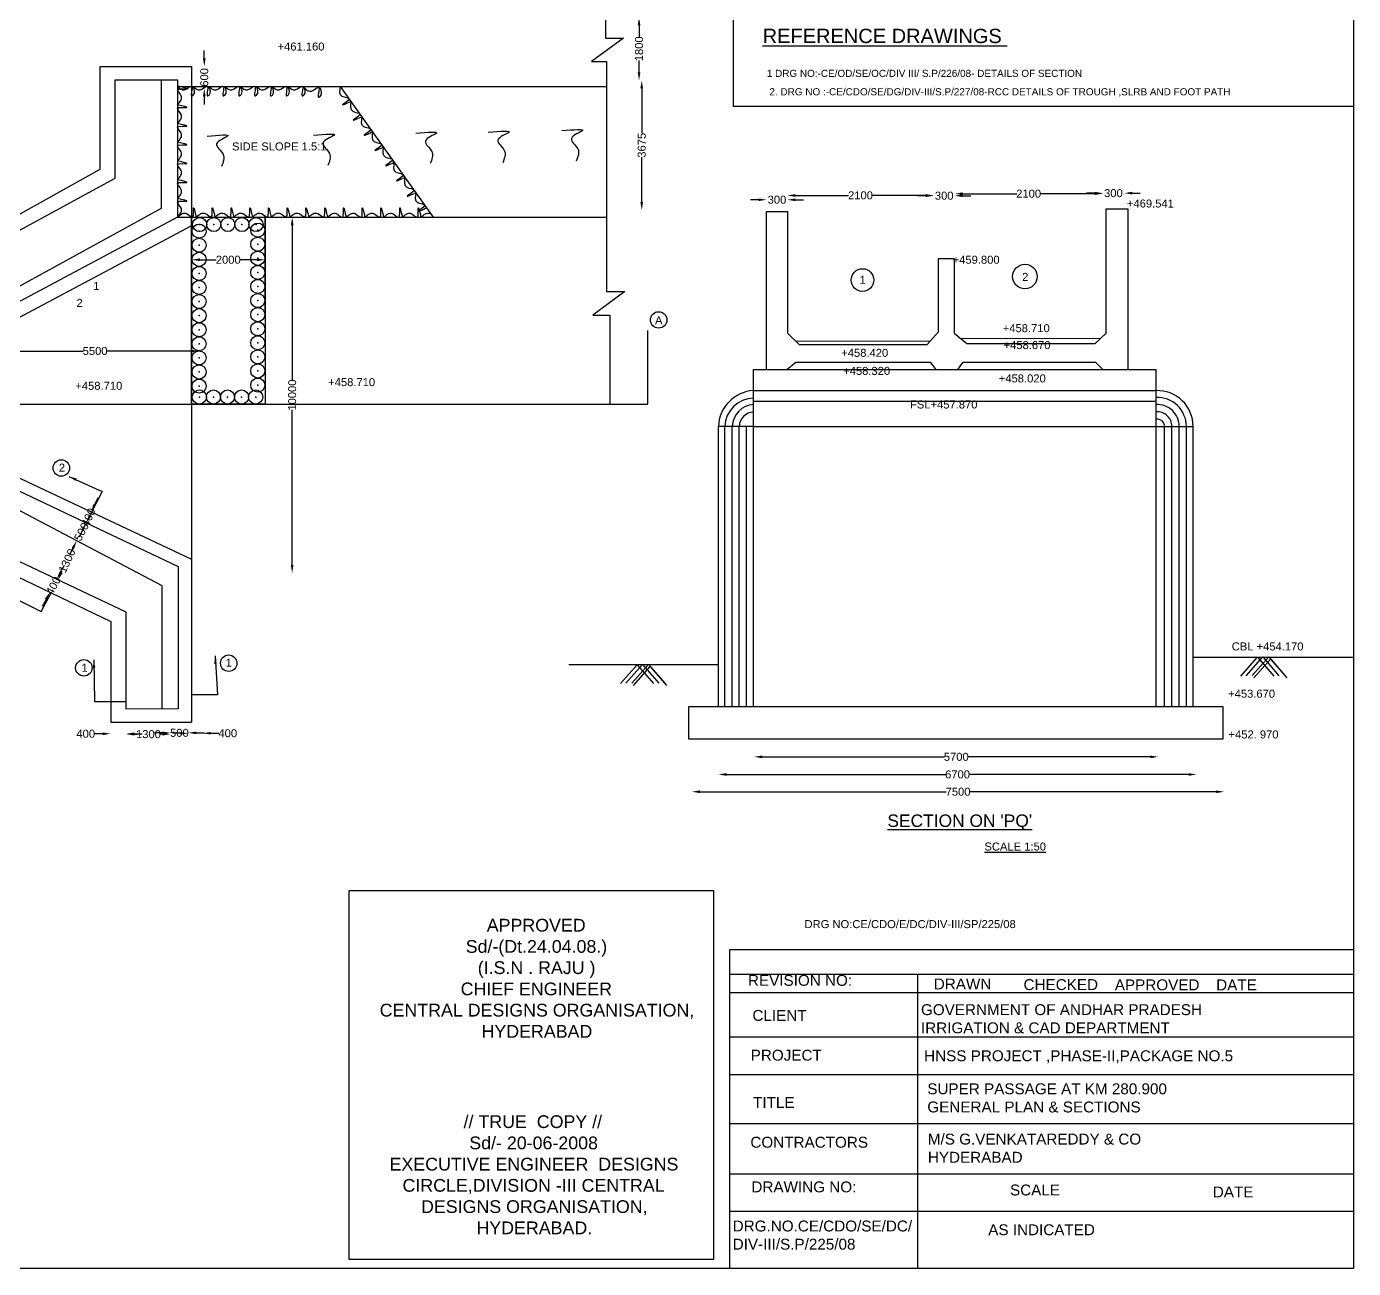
# Model space of a CAD drawing. Header units: millimetres. Extents: x 5124 to 2411930, y 2311 to 44355440.
# Drawn here: x 2374627 to 2411930, y 44284658 to 44319582 of the extents above; entities that cross this region are included whole.
import ezdxf

# ---------------------------------------------------------------- set-up
doc = ezdxf.new("R2010")
doc.units = ezdxf.units.MM
doc.header["$MEASUREMENT"] = 0
doc.header["$PDMODE"] = 32
doc.header["$PDSIZE"] = 396
for name, color, linetype in [('DIMENSION', 7, 'Continuous'), ('DRAWING', 2, 'Continuous'), ('TEXT', 7, 'Continuous')]:
    doc.layers.add(name, color=color, linetype=linetype)
doc.styles.get("Standard").update_dxf_attribs({"font": 'arial.ttf', "height": 225})
doc.dimstyles.get("Standard").update_dxf_attribs({"dimtxt": 225, "dimasz": 225, "dimexe": 0.18, "dimexo": 0.0625, "dimgap": 0.09, "dimtad": 0, "dimdec": 0, "dimzin": 0, "dimdsep": 46, "dimtxsty": 'Standard', "dimcen": 0.09, "dimse1": 1, "dimse2": 1, "dimadec": 0, "dimazin": 0, "dimtfac": 1, "dimtdec": 0, "dimtofl": 0, "dimtmove": 0, "dimatfit": 3, "dimfxl": 1, "dimtolj": 1, "dimtzin": 0, "dimarcsym": 0})

# ---------------------------------------------------------------- blocks, each defined once
blk = doc.blocks.new('*D154')
at = {"layer": 'Defpoints', "color": 0}
for p in [(2373633, 44310324), (2379478, 44310457), (2379478, 44310264)]:
    blk.add_point(p, dxfattribs=at)
at = {"layer": 'DIMENSION', "color": 0, "lineweight": -2}
for p, q in [((2373858, 44310457), (2376220, 44310457)), ((2379253, 44310457), (2376891, 44310457))]:
    blk.add_line(p, q, dxfattribs=at)
at = {"layer": 'DIMENSION', "color": 0}
for points in [[(2373858, 44310495), (2373858, 44310420), (2373633, 44310457)], [(2379253, 44310495), (2379253, 44310420), (2379478, 44310457)]]:
    blk.add_solid(points, dxfattribs=at)
at = {"layer": 'DIMENSION', "color": 0, "insert": (2376555, 44310457), "char_height": 225, "attachment_point": 5}
blk.add_mtext('\\A1;5500', dxfattribs=at)
blk = doc.blocks.new('*D155')
at = {"layer": 'Defpoints', "color": 0}
for p in [(2381910, 44314221), (2382095, 44304215), (2382192, 44304215)]:
    blk.add_point(p, dxfattribs=at)
at = {"layer": 'DIMENSION', "color": 0, "lineweight": -2}
for p, q in [((2382095, 44313996), (2382095, 44309630)), ((2382095, 44304440), (2382095, 44308805))]:
    blk.add_line(p, q, dxfattribs=at)
at = {"layer": 'DIMENSION', "color": 0}
for points in [[(2382058, 44313996), (2382133, 44313996), (2382095, 44314221)], [(2382058, 44304440), (2382133, 44304440), (2382095, 44304215)]]:
    blk.add_solid(points, dxfattribs=at)
at = {"layer": 'DIMENSION', "color": 0, "insert": (2382095, 44309218), "char_height": 225, "attachment_point": 5, "rotation": 90}
blk.add_mtext('\\A1;10000', dxfattribs=at)
blk = doc.blocks.new('*D156')
at = {"layer": 'Defpoints', "color": 0}
for p in [(2379267, 44313021), (2381329, 44313023), (2381329, 44313023)]:
    blk.add_point(p, dxfattribs=at)
at = {"layer": 'DIMENSION', "color": 0, "lineweight": -2}
for p, q in [((2379492, 44313023), (2379960, 44313023)), ((2381104, 44313023), (2380636, 44313023))]:
    blk.add_line(p, q, dxfattribs=at)
at = {"layer": 'DIMENSION', "color": 0}
for points in [[(2379492, 44313060), (2379492, 44312985), (2379267, 44313023)], [(2381104, 44313060), (2381104, 44312985), (2381329, 44313023)]]:
    blk.add_solid(points, dxfattribs=at)
at = {"layer": 'DIMENSION', "color": 0, "insert": (2380298, 44313023), "char_height": 225, "attachment_point": 5}
blk.add_mtext('\\A1;2000', dxfattribs=at)
blk = doc.blocks.new('*D157')
at = {"layer": 'Defpoints', "color": 0}
for p in [(2379267, 44318461), (2379625, 44318461), (2379281, 44317840)]:
    blk.add_point(p, dxfattribs=at)
at = {"layer": 'DIMENSION', "color": 0, "lineweight": -2}
for p, q in [((2379625, 44318686), (2379625, 44318911)), ((2379625, 44317615), (2379625, 44317390))]:
    blk.add_line(p, q, dxfattribs=at)
at = {"layer": 'DIMENSION', "color": 0}
for points in [[(2379587, 44318686), (2379662, 44318686), (2379625, 44318461)], [(2379587, 44317615), (2379662, 44317615), (2379625, 44317840)]]:
    blk.add_solid(points, dxfattribs=at)
at = {"layer": 'DIMENSION', "color": 0, "insert": (2379625, 44318151), "char_height": 225, "attachment_point": 5, "rotation": 90}
blk.add_mtext('\\A1;600', dxfattribs=at)
blk = doc.blocks.new('*D160')
at = {"layer": 'Defpoints', "color": 0}
for p in [(2391818, 44319844), (2391818, 44318066), (2391846, 44318066)]:
    blk.add_point(p, dxfattribs=at)
at = {"layer": 'DIMENSION', "color": 0, "lineweight": -2}
for p, q in [((2391846, 44319619), (2391846, 44319280)), ((2391846, 44318291), (2391846, 44318630))]:
    blk.add_line(p, q, dxfattribs=at)
at = {"layer": 'DIMENSION', "color": 0}
for points in [[(2391809, 44319619), (2391884, 44319619), (2391846, 44319844)], [(2391809, 44318291), (2391884, 44318291), (2391846, 44318066)]]:
    blk.add_solid(points, dxfattribs=at)
at = {"layer": 'DIMENSION', "color": 0, "insert": (2391846, 44318955), "char_height": 225, "attachment_point": 5, "rotation": 90}
blk.add_mtext('\\A1;1800', dxfattribs=at)
blk = doc.blocks.new('*D161')
at = {"layer": 'Defpoints', "color": 0}
for p in [(2391846, 44318066), (2391865, 44314420), (2391922, 44314420)]:
    blk.add_point(p, dxfattribs=at)
at = {"layer": 'DIMENSION', "color": 0, "lineweight": -2}
for p, q in [((2391922, 44317841), (2391922, 44316580)), ((2391922, 44314645), (2391922, 44315906))]:
    blk.add_line(p, q, dxfattribs=at)
at = {"layer": 'DIMENSION', "color": 0}
for points in [[(2391884, 44317841), (2391959, 44317841), (2391922, 44318066)], [(2391884, 44314645), (2391959, 44314645), (2391922, 44314420)]]:
    blk.add_solid(points, dxfattribs=at)
at = {"layer": 'DIMENSION', "color": 0, "insert": (2391922, 44316243), "char_height": 225, "attachment_point": 5, "rotation": 90}
blk.add_mtext('\\A1;3675', dxfattribs=at)
blk = doc.blocks.new('*D162')
at = {"layer": 'Defpoints', "color": 0}
for p in [(2395431, 44314711), (2395431, 44314385), (2396015, 44314385)]:
    blk.add_point(p, dxfattribs=at)
at = {"layer": 'DIMENSION', "color": 0, "lineweight": -2}
for p, q in [((2395206, 44314711), (2394981, 44314711)), ((2396240, 44314711), (2396465, 44314711))]:
    blk.add_line(p, q, dxfattribs=at)
at = {"layer": 'DIMENSION', "color": 0}
for points in [[(2395206, 44314748), (2395206, 44314673), (2395431, 44314711)], [(2396240, 44314748), (2396240, 44314673), (2396015, 44314711)]]:
    blk.add_solid(points, dxfattribs=at)
at = {"layer": 'DIMENSION', "color": 0, "insert": (2395723, 44314711), "char_height": 225, "attachment_point": 5}
blk.add_mtext('\\A1;300', dxfattribs=at)
blk = doc.blocks.new('*D163')
at = {"layer": 'Defpoints', "color": 0}
for p in [(2396015, 44314711), (2400128, 44314833), (2400128, 44314800)]:
    blk.add_point(p, dxfattribs=at)
at = {"layer": 'DIMENSION', "color": 0, "lineweight": -2}
for p, q in [((2396240, 44314833), (2397734, 44314833)), ((2399903, 44314833), (2398409, 44314833))]:
    blk.add_line(p, q, dxfattribs=at)
at = {"layer": 'DIMENSION', "color": 0}
for points in [[(2396240, 44314870), (2396240, 44314795), (2396015, 44314833)], [(2399903, 44314870), (2399903, 44314795), (2400128, 44314833)]]:
    blk.add_solid(points, dxfattribs=at)
at = {"layer": 'DIMENSION', "color": 0, "insert": (2398072, 44314833), "char_height": 225, "attachment_point": 5}
blk.add_mtext('\\A1;2100', dxfattribs=at)
blk = doc.blocks.new('*D164')
at = {"layer": 'Defpoints', "color": 0}
for p in [(2400128, 44314833), (2400720, 44314841), (2400720, 44314824)]:
    blk.add_point(p, dxfattribs=at)
at = {"layer": 'DIMENSION', "color": 0, "lineweight": -2}
for p, q in [((2399903, 44314824), (2399678, 44314824)), ((2400945, 44314824), (2401170, 44314824))]:
    blk.add_line(p, q, dxfattribs=at)
at = {"layer": 'DIMENSION', "color": 0}
for points in [[(2399903, 44314862), (2399903, 44314787), (2400128, 44314824)], [(2400945, 44314862), (2400945, 44314787), (2400720, 44314824)]]:
    blk.add_solid(points, dxfattribs=at)
at = {"layer": 'DIMENSION', "color": 0, "insert": (2400424, 44314824), "char_height": 225, "attachment_point": 5}
blk.add_mtext('\\A1;300', dxfattribs=at)
blk = doc.blocks.new('*D165')
at = {"layer": 'Defpoints', "color": 0}
for p in [(2400720, 44314824), (2404879, 44314881), (2404879, 44314881)]:
    blk.add_point(p, dxfattribs=at)
at = {"layer": 'DIMENSION', "color": 0, "lineweight": -2}
for p, q in [((2400945, 44314881), (2402462, 44314881)), ((2404654, 44314881), (2403137, 44314881))]:
    blk.add_line(p, q, dxfattribs=at)
at = {"layer": 'DIMENSION', "color": 0}
for points in [[(2400945, 44314919), (2400945, 44314844), (2400720, 44314881)], [(2404654, 44314919), (2404654, 44314844), (2404879, 44314881)]]:
    blk.add_solid(points, dxfattribs=at)
at = {"layer": 'DIMENSION', "color": 0, "insert": (2402799, 44314881), "char_height": 225, "attachment_point": 5}
blk.add_mtext('\\A1;2100', dxfattribs=at)
blk = doc.blocks.new('*D166')
at = {"layer": 'Defpoints', "color": 0}
for p in [(2405485, 44314982), (2404879, 44314881), (2405485, 44314896)]:
    blk.add_point(p, dxfattribs=at)
at = {"layer": 'DIMENSION', "color": 0, "lineweight": -2}
for p, q in [((2404654, 44314896), (2404429, 44314896)), ((2405710, 44314896), (2405935, 44314896))]:
    blk.add_line(p, q, dxfattribs=at)
at = {"layer": 'DIMENSION', "color": 0}
for points in [[(2404654, 44314934), (2404654, 44314859), (2404879, 44314896)], [(2405710, 44314934), (2405710, 44314859), (2405485, 44314896)]]:
    blk.add_solid(points, dxfattribs=at)
at = {"layer": 'DIMENSION', "color": 0, "insert": (2405182, 44314896), "char_height": 225, "attachment_point": 5}
blk.add_mtext('\\A1;300', dxfattribs=at)
blk = doc.blocks.new('*D167')
at = {"layer": 'Defpoints', "color": 0}
for p in [(2406443, 44299045), (2406443, 44299045), (2395085, 44298825)]:
    blk.add_point(p, dxfattribs=at)
at = {"layer": 'DIMENSION', "color": 0, "lineweight": -2}
for p, q in [((2395310, 44299045), (2400429, 44299045)), ((2406218, 44299045), (2401100, 44299045))]:
    blk.add_line(p, q, dxfattribs=at)
at = {"layer": 'DIMENSION', "color": 0}
for points in [[(2395310, 44299082), (2395310, 44299007), (2395085, 44299045)], [(2406218, 44299082), (2406218, 44299007), (2406443, 44299045)]]:
    blk.add_solid(points, dxfattribs=at)
at = {"layer": 'DIMENSION', "color": 0, "insert": (2400764, 44299045), "char_height": 225, "attachment_point": 5}
blk.add_mtext('\\A1;5700', dxfattribs=at)
blk = doc.blocks.new('*D168')
at = {"layer": 'Defpoints', "color": 0}
for p in [(2407519, 44298595), (2394081, 44298550), (2394081, 44298400)]:
    blk.add_point(p, dxfattribs=at)
at = {"layer": 'DIMENSION', "color": 0, "lineweight": -2}
for p, q in [((2394306, 44298550), (2400464, 44298550)), ((2407294, 44298550), (2401137, 44298550))]:
    blk.add_line(p, q, dxfattribs=at)
at = {"layer": 'DIMENSION', "color": 0}
for points in [[(2394306, 44298587), (2394306, 44298512), (2394081, 44298550)], [(2407294, 44298587), (2407294, 44298512), (2407519, 44298550)]]:
    blk.add_solid(points, dxfattribs=at)
at = {"layer": 'DIMENSION', "color": 0, "insert": (2400800, 44298550), "char_height": 225, "attachment_point": 5}
blk.add_mtext('\\A1;6700', dxfattribs=at)
blk = doc.blocks.new('*D169')
at = {"layer": 'Defpoints', "color": 0}
for p in [(2408297, 44298196), (2393331, 44297951), (2408297, 44298064)]:
    blk.add_point(p, dxfattribs=at)
at = {"layer": 'DIMENSION', "color": 0, "lineweight": -2}
for p, q in [((2393556, 44298064), (2400479, 44298064)), ((2408072, 44298064), (2401149, 44298064))]:
    blk.add_line(p, q, dxfattribs=at)
at = {"layer": 'DIMENSION', "color": 0}
for points in [[(2393556, 44298101), (2393556, 44298026), (2393331, 44298064)], [(2408072, 44298101), (2408072, 44298026), (2408297, 44298064)]]:
    blk.add_solid(points, dxfattribs=at)
at = {"layer": 'DIMENSION', "color": 0, "insert": (2400814, 44298064), "char_height": 225, "attachment_point": 5}
blk.add_mtext('\\A1;7500', dxfattribs=at)
blk = doc.blocks.new('*D170')
at = {"layer": 'Defpoints', "color": 0}
for p in [(2379176, 44299714), (2379582, 44299708), (2379582, 44299708)]:
    blk.add_point(p, dxfattribs=at)
at = {"layer": 'DIMENSION', "color": 0, "lineweight": -2}
for p, q in [((2378951, 44299708), (2378726, 44299708)), ((2379807, 44299708), (2380032, 44299708))]:
    blk.add_line(p, q, dxfattribs=at)
at = {"layer": 'DIMENSION', "color": 0}
for points in [[(2378951, 44299746), (2378951, 44299671), (2379176, 44299708)], [(2379807, 44299746), (2379807, 44299671), (2379582, 44299708)]]:
    blk.add_solid(points, dxfattribs=at)
at = {"layer": 'DIMENSION', "color": 0, "insert": (2380285, 44299708), "char_height": 225, "attachment_point": 5}
blk.add_mtext('\\A1;400', dxfattribs=at)
blk = doc.blocks.new('*D171')
at = {"layer": 'Defpoints', "color": 0}
for p in [(2378674, 44299720), (2378674, 44299720), (2379176, 44299714)]:
    blk.add_point(p, dxfattribs=at)
at = {"layer": 'DIMENSION', "color": 0, "lineweight": -2}
for p, q in [((2378449, 44299720), (2378224, 44299720)), ((2379401, 44299720), (2379626, 44299720))]:
    blk.add_line(p, q, dxfattribs=at)
at = {"layer": 'DIMENSION', "color": 0}
for points in [[(2378449, 44299758), (2378449, 44299683), (2378674, 44299720)], [(2379401, 44299758), (2379401, 44299683), (2379176, 44299720)]]:
    blk.add_solid(points, dxfattribs=at)
at = {"layer": 'DIMENSION', "color": 0, "insert": (2378925, 44299720), "char_height": 225, "attachment_point": 5}
blk.add_mtext('\\A1;500', dxfattribs=at)
blk = doc.blocks.new('*D172')
at = {"layer": 'Defpoints', "color": 0}
for p in [(2377436, 44299685), (2377436, 44299682), (2378674, 44299720)]:
    blk.add_point(p, dxfattribs=at)
at = {"layer": 'DIMENSION', "color": 0, "lineweight": -2}
for p, q in [((2377661, 44299682), (2377730, 44299682)), ((2378449, 44299682), (2378380, 44299682))]:
    blk.add_line(p, q, dxfattribs=at)
at = {"layer": 'DIMENSION', "color": 0}
for points in [[(2377661, 44299719), (2377661, 44299644), (2377436, 44299682)], [(2378449, 44299719), (2378449, 44299644), (2378674, 44299682)]]:
    blk.add_solid(points, dxfattribs=at)
at = {"layer": 'DIMENSION', "color": 0, "insert": (2378055, 44299682), "char_height": 225, "attachment_point": 5}
blk.add_mtext('\\A1;1300', dxfattribs=at)
blk = doc.blocks.new('*D173')
at = {"layer": 'Defpoints', "color": 0}
for p in [(2376994, 44299694), (2376994, 44299694), (2377430, 44299683)]:
    blk.add_point(p, dxfattribs=at)
at = {"layer": 'DIMENSION', "color": 0, "lineweight": -2}
for p, q in [((2376769, 44299694), (2376544, 44299694)), ((2377655, 44299694), (2377880, 44299694))]:
    blk.add_line(p, q, dxfattribs=at)
at = {"layer": 'DIMENSION', "color": 0}
for points in [[(2376769, 44299731), (2376769, 44299656), (2376994, 44299694)], [(2377655, 44299731), (2377655, 44299656), (2377430, 44299694)]]:
    blk.add_solid(points, dxfattribs=at)
at = {"layer": 'DIMENSION', "color": 0, "insert": (2376291, 44299694), "char_height": 225, "attachment_point": 5}
blk.add_mtext('\\A1;400', dxfattribs=at)
blk = doc.blocks.new('*D180')
at = {"layer": 'Defpoints', "color": 0}
for p in [(2376450, 44305930), (2376298, 44305626), (2376305, 44305623)]:
    blk.add_point(p, dxfattribs=at)
at = {"layer": 'DIMENSION', "color": 0, "lineweight": -2}
for p, q in [((2376540, 44306136), (2376637, 44306339)), ((2376202, 44305423), (2376105, 44305220))]:
    blk.add_line(p, q, dxfattribs=at)
at = {"layer": 'DIMENSION', "color": 0}
for points in [[(2376506, 44306152), (2376574, 44306120), (2376444, 44305933)], [(2376168, 44305439), (2376235, 44305407), (2376298, 44305626)]]:
    blk.add_solid(points, dxfattribs=at)
at = {"layer": 'DIMENSION', "color": 0, "insert": (2376371, 44305780), "char_height": 225, "attachment_point": 5, "rotation": 64.5945}
blk.add_mtext('\\A1;400', dxfattribs=at)
blk = doc.blocks.new('*D181')
at = {"layer": 'Defpoints', "color": 0}
for p in [(2376305, 44305623), (2376041, 44305122), (2376041, 44305122)]:
    blk.add_point(p, dxfattribs=at)
at = {"layer": 'DIMENSION', "color": 0, "lineweight": -2}
for p, q in [((2376409, 44305822), (2376514, 44306022)), ((2375936, 44304923), (2375831, 44304724))]:
    blk.add_line(p, q, dxfattribs=at)
at = {"layer": 'DIMENSION', "color": 0}
for points in [[(2376376, 44305840), (2376443, 44305805), (2376305, 44305623)], [(2375903, 44304940), (2375969, 44304905), (2376041, 44305122)]]:
    blk.add_solid(points, dxfattribs=at)
at = {"layer": 'DIMENSION', "color": 0, "insert": (2376173, 44305373), "char_height": 225, "attachment_point": 5, "rotation": 62.246}
blk.add_mtext('\\A1;500', dxfattribs=at)
blk = doc.blocks.new('*D182')
at = {"layer": 'Defpoints', "color": 0}
for p in [(2376024, 44305099), (2375513, 44304022), (2375513, 44304022)]:
    blk.add_point(p, dxfattribs=at)
at = {"layer": 'DIMENSION', "color": 0, "lineweight": -2}
for p, q in [((2375927, 44304896), (2375908, 44304854)), ((2375610, 44304225), (2375629, 44304267))]:
    blk.add_line(p, q, dxfattribs=at)
at = {"layer": 'DIMENSION', "color": 0}
for points in [[(2375894, 44304912), (2375961, 44304880), (2376024, 44305099)], [(2375576, 44304241), (2375643, 44304209), (2375513, 44304022)]]:
    blk.add_solid(points, dxfattribs=at)
at = {"layer": 'DIMENSION', "color": 0, "insert": (2375768, 44304560), "char_height": 225, "attachment_point": 5, "rotation": 64.6568}
blk.add_mtext('\\A1;1300', dxfattribs=at)
blk = doc.blocks.new('*D183')
at = {"layer": 'Defpoints', "color": 0}
for p in [(2375513, 44304022), (2375281, 44303671), (2375315, 44303653)]:
    blk.add_point(p, dxfattribs=at)
at = {"layer": 'DIMENSION', "color": 0, "lineweight": -2}
for p, q in [((2375585, 44304238), (2375692, 44304436)), ((2375175, 44303473), (2375068, 44303275))]:
    blk.add_line(p, q, dxfattribs=at)
at = {"layer": 'DIMENSION', "color": 0}
for points in [[(2375552, 44304256), (2375618, 44304220), (2375479, 44304040)], [(2375142, 44303491), (2375208, 44303455), (2375281, 44303671)]]:
    blk.add_solid(points, dxfattribs=at)
at = {"layer": 'DIMENSION', "color": 0, "insert": (2375380, 44303856), "char_height": 225, "attachment_point": 5, "rotation": 61.7833}
blk.add_mtext('\\A1;400', dxfattribs=at)

msp = doc.modelspace()

# ---------------------------------------------------------------- linework, layer by layer
at = {"layer": 'DIMENSION', "color": 0}
for points in [[(2304979.4, 44355248.1), (2411929.9, 44355248.1), (2411929.9, 44284658.4), (2304979.4, 44284658.4)], [(2383694.1, 44295288.4), (2393937.7, 44295288.4), (2393937.7, 44284910.6), (2383694.1, 44284910.6)]]:
    msp.add_lwpolyline(points, close=True, dxfattribs=at)
for points in [[(2394496, 44355248.1), (2394496, 44317346.2), (2411929.9, 44317346.2)], [(2394076, 44301633.8), (2389868.2, 44301633.8)], [(2391326.6, 44301105.3), (2391794.7, 44301633.8), (2392250.8, 44301105.3)], [(2391474.7, 44301113.3), (2391942.8, 44301641.8), (2392398.9, 44301113.3)], [(2391642.7, 44301117.3), (2392110.8, 44301645.8), (2392566.9, 44301117.3)], [(2391690.7, 44301053.4), (2392158.8, 44301581.8), (2392614.9, 44301053.4)], [(2407446.8, 44301848.6), (2411913.3, 44301848.6)], [(2408764, 44301318.2), (2409232.1, 44301846.6), (2409688.2, 44301318.2)], [(2408912, 44301326.2), (2409380.1, 44301854.6), (2409836.2, 44301326.2)], [(2409080, 44301330.2), (2409548.1, 44301858.6), (2410004.2, 44301330.2)], [(2409128, 44301266.2), (2409596.1, 44301794.7), (2410052.2, 44301266.2)], [(2394393.8, 44290111.8), (2411929.9, 44290111.8)], [(2394393.8, 44286265.3), (2411929.9, 44286265.3)]]:
    msp.add_lwpolyline(points, dxfattribs=at)
at = {"layer": 'DIMENSION'}
for points in [[(2396248.6, 44310739.5), (2400030.7, 44310735.4)], [(2400890.4, 44310812.4), (2404821.3, 44310815.4)]]:
    msp.add_lwpolyline(points, dxfattribs=at)
at = {"layer": 'DIMENSION', "color": 0}
for centre, radius in [((2398127.4, 44312453.4), 319.1), ((2402694.4, 44312551.9), 345.7), ((2392396.3, 44311332.5), 231.2), ((2375605.1, 44307168.4), 231.2), ((2380311.5, 44301678.3), 231.2), ((2376238.7, 44301548.6), 231.2)]:
    msp.add_circle(centre, radius, dxfattribs=at)
at = {"layer": 'DRAWING', "color": 0}
for points in [[(2373525, 44335576.6), (2390745.9, 44335576.6), (2390745.9, 44331226), (2391301.3, 44331226), (2390445, 44330610), (2390878.9, 44330610), (2390878.9, 44325220.4), (2391406.5, 44325220.4), (2390455.8, 44324607.8), (2390900.2, 44324607.8), (2390900.2, 44319250.2), (2391407.8, 44319250.2), (2390513.9, 44318598.1), (2390932.5, 44318598.1), (2390932.5, 44312132.2), (2391450.2, 44312132.2), (2390550.8, 44311468.9), (2391022.4, 44311468.9), (2391024.2, 44308966)], [(2363046.6, 44309156.3), (2363046.6, 44312238), (2364474.3, 44312238), (2364474.3, 44313548.9), (2371708.7, 44313548.9), (2371708.7, 44313281.7), (2373633.1, 44313281.7), (2373633.1, 44313868.4), (2376701.3, 44315568.7), (2376701.3, 44318460.7), (2379267.1, 44318460.7), (2379267.1, 44313974.1), (2373639.3, 44310989.2), (2367099, 44310989.2), (2367099, 44309263.6)], [(2367099, 44310989.2), (2367099, 44312255.6), (2364860.5, 44312255.6), (2364860.5, 44313159.8), (2371278.4, 44313159.8), (2371278.4, 44312890.2), (2373986.9, 44312890.2), (2373986.9, 44313613.4), (2377118.6, 44315319.6), (2377118.6, 44318081), (2378871.1, 44318081), (2378871.1, 44314221.1), (2373617.2, 44311419.2), (2363046.6, 44311419.2)], [(2373633.1, 44311848), (2378418.9, 44314476.6), (2378418.9, 44318081)], [(2378871.1, 44317898.6), (2390932.5, 44317898.6)], [(2383446.8, 44317898.6), (2386059.3, 44314221.1)], [(2378871.1, 44314221.1), (2390932.5, 44314221.1)], [(2381328, 44314221.1), (2381332.7, 44308966)], [(2395431.4, 44309940), (2395431.4, 44314385), (2396015.2, 44314385), (2396015.2, 44310962.2), (2396352.2, 44310640.6), (2399945.8, 44310640.6), (2400260.3, 44310992.1), (2400260.3, 44313056.5), (2400709.5, 44313056.5), (2400709.5, 44310962.2), (2401063, 44310669.5), (2404664.1, 44310669.5), (2404978.5, 44310961.2), (2404978.5, 44314457.1), (2405585.6, 44314457.1), (2405585.6, 44309940)], [(2379267.1, 44313974.1), (2379267.1, 44300018.1)], [(2306660.2, 44308966), (2392094.5, 44308966), (2392094.5, 44311034.8)], [(2396002.9, 44309940), (2396252.2, 44310141.2), (2400030.8, 44310141.2), (2400188.5, 44309940)], [(2400808.2, 44309940), (2400954.9, 44310144.9), (2404680.3, 44310144.9), (2404885.6, 44309940)], [(2395064.9, 44308337.4), (2395064.9, 44309344.3), (2395064.9, 44309940), (2406382.5, 44309940)], [(2406382.5, 44300464.8), (2406382.5, 44309940)], [(2373633.1, 44309561.4), (2373633.1, 44304458.9), (2376997.9, 44302847.3), (2376997.9, 44300018.1), (2379267.1, 44300018.1)], [(2395064.9, 44309344.3), (2406382.5, 44309344.3)], [(2395064.9, 44309048.7), (2406382.5, 44309048.7)], [(2394076, 44300464.8), (2394076, 44308337.4)], [(2395064.9, 44308337.4), (2394076, 44308337.4)], [(2394255.1, 44300464.8), (2394255.1, 44308337.4)], [(2394467.5, 44300464.8), (2394467.5, 44308337.4)], [(2394660, 44300464.8), (2394660, 44308337.4)], [(2394866.7, 44300464.8), (2394866.7, 44308337.4)], [(2395064.9, 44300464.8), (2395064.9, 44308337.4)], [(2395064.9, 44308337.4), (2406382.5, 44308337.4)], [(2406382.5, 44308337.4), (2407424.2, 44308337.4)], [(2406620.6, 44300464.8), (2406620.6, 44308337.4)], [(2406826.6, 44300464.8), (2406826.6, 44308337.4)], [(2407032.7, 44300464.8), (2407032.7, 44308337.4)], [(2407231.9, 44300464.8), (2407231.9, 44308337.4)], [(2407424.2, 44300464.8), (2407424.2, 44308337.4)], [(2367099, 44307257.5), (2373633.1, 44307257.5), (2379267.1, 44304601.6)], [(2361950.5, 44306820.3), (2373633.1, 44306892.2), (2378888.2, 44304396.3), (2378888.2, 44300391.2), (2377429.7, 44300385.3)], [(2378444.6, 44300389.4), (2378444.6, 44303856.9), (2373633.1, 44306388.8), (2364879.2, 44306388.8)], [(2377429.7, 44300385.3), (2377429.7, 44303113.8), (2374066.9, 44304706.5), (2374066.9, 44305406.6), (2371338.6, 44305406.6), (2371338.6, 44305095.5), (2364953.7, 44305095.5), (2364953.7, 44305943.5), (2367099, 44305943.5)]]:
    msp.add_lwpolyline(points, dxfattribs=at)
for points in [[(2379267.1, 44314221.1), (2381332.7, 44314221.1), (2381332.7, 44308966), (2379267.1, 44308966)], [(2393250.1, 44300464.8), (2408256.4, 44300464.8), (2408256.4, 44299538.9), (2393250.1, 44299538.9)]]:
    msp.add_lwpolyline(points, close=True, dxfattribs=at)
for centre, radius, start, end in [((2395125.9, 44308295.4), 1050.7, 93.32546, 177.70697), ((2395084.2, 44308304.2), 829.7, 91.32926, 177.70697), ((2406413.4, 44308334), 1010.8, 0.19715, 91.7507), ((2406413.4, 44308334), 818.5, 0.19715, 92.16222), ((2395109.2, 44308311.7), 642.2, 93.32546, 177.70697), ((2395079.6, 44308320.6), 419.9, 92.0006, 177.70697), ((2406413.4, 44308334), 619.3, 0.19715, 92.85814), ((2406413.4, 44308334), 413.3, 0.19715, 94.28541), ((2406413.4, 44308334), 207.2, 0.19715, 98.57028)]:
    msp.add_arc(centre, radius, start, end, dxfattribs=at)
for points in [[(2378871.1, 44317382), (2378975.6, 44317637), (2378871.1, 44317805.1), (2379138, 44317833.2), (2378871.1, 44317908.8)], [(2378871.1, 44317898.6), (2379065.2, 44317803.2), (2379277.6, 44317898.6), (2379282.1, 44317631.2), (2379315.6, 44317653.6), (2379315.6, 44317898.6)], [(2379315.6, 44317898.6), (2379509.7, 44317803.2), (2379722.1, 44317898.6), (2379726.6, 44317631.2), (2379760.1, 44317653.6), (2379760.1, 44317898.6)], [(2379760.1, 44317898.6), (2379954.2, 44317803.2), (2380166.6, 44317898.6), (2380171.1, 44317631.2), (2380204.6, 44317653.6), (2380204.6, 44317898.6)], [(2380204.6, 44317898.6), (2380398.7, 44317803.2), (2380611.1, 44317898.6), (2380615.6, 44317631.2), (2380649.1, 44317653.6), (2380649.1, 44317898.6)], [(2380649.1, 44317898.6), (2380843.2, 44317803.2), (2381055.6, 44317898.6), (2381060, 44317631.2), (2381093.6, 44317653.6), (2381093.6, 44317898.6)], [(2381093.6, 44317898.6), (2381287.7, 44317803.2), (2381500.1, 44317898.6), (2381504.5, 44317631.2), (2381538.1, 44317653.6), (2381538.1, 44317898.6)], [(2381538.1, 44317898.6), (2381732.2, 44317803.2), (2381944.6, 44317898.6), (2381949, 44317631.2), (2381982.6, 44317653.6), (2381982.6, 44317898.6)], [(2381982.6, 44317898.6), (2382176.7, 44317803.2), (2382389.1, 44317898.6), (2382393.5, 44317631.2), (2382427.1, 44317653.6), (2382427.1, 44317898.6)], [(2382439.5, 44317862.5), (2382633.6, 44317767.1), (2382846, 44317862.5), (2382850.4, 44317595.1), (2382884, 44317617.5), (2382884, 44317862.5)], [(2383445.2, 44317900.8), (2383492.6, 44317626.4), (2383697, 44317546.4), (2383510.9, 44317381.3), (2383748.8, 44317473.5)], [(2378871.1, 44316855.2), (2378975.6, 44317110.2), (2378871.1, 44317278.3), (2379138, 44317306.4), (2378871.1, 44317382)], [(2383748.8, 44317473.5), (2383796.2, 44317199), (2384000.6, 44317119), (2383814.5, 44316953.9), (2384052.4, 44317046.1)], [(2378871.1, 44316328.4), (2378975.6, 44316583.4), (2378871.1, 44316751.5), (2379138, 44316779.5), (2378871.1, 44316855.2)], [(2384052.4, 44317046.1), (2384099.8, 44316771.7), (2384304.2, 44316691.6), (2384118.1, 44316526.6), (2384356, 44316618.7)], [(2379701.7, 44316500.8), (2380278.4, 44316495.2), (2379971.7, 44316281.6), (2380151.8, 44315989.2), (2380106.8, 44315646.3)], [(2382692, 44316527.6), (2383268.7, 44316522), (2382962.1, 44316308.4), (2383142.1, 44316016), (2383097.1, 44315673.1)], [(2384356, 44316618.7), (2384403.4, 44316344.3), (2384607.9, 44316264.3), (2384421.7, 44316099.2), (2384659.7, 44316191.3)], [(2385569.6, 44316581.1), (2386146.3, 44316575.5), (2385839.7, 44316361.9), (2386019.7, 44316069.5), (2385974.7, 44315726.6)], [(2387608.5, 44316608.1), (2388185.2, 44316602.5), (2387878.5, 44316388.8), (2388058.6, 44316096.5), (2388013.5, 44315753.6)], [(2389674.8, 44316654.1), (2390251.5, 44316648.4), (2389944.9, 44316434.8), (2390125, 44316142.5), (2390079.9, 44315799.5)], [(2378871.1, 44315801.6), (2378975.6, 44316056.6), (2378871.1, 44316224.7), (2379138, 44316252.7), (2378871.1, 44316328.4)], [(2384659.7, 44316191.3), (2384707, 44315916.9), (2384911.5, 44315836.9), (2384725.3, 44315671.8), (2384963.3, 44315764)], [(2378871.1, 44315274.8), (2378975.6, 44315529.8), (2378871.1, 44315697.9), (2379138, 44315725.9), (2378871.1, 44315801.6)], [(2384963.3, 44315764), (2385010.6, 44315489.5), (2385215.1, 44315409.5), (2385028.9, 44315244.4), (2385266.9, 44315336.6)], [(2378871.1, 44314747.9), (2378975.6, 44315002.9), (2378871.1, 44315171.1), (2379138, 44315199.1), (2378871.1, 44315274.8)], [(2385266.9, 44315336.6), (2385314.2, 44315062.2), (2385518.7, 44314982.1), (2385332.5, 44314817.1), (2385570.5, 44314909.2)], [(2378871.1, 44314221.1), (2378975.6, 44314476.1), (2378871.1, 44314644.3), (2379138, 44314672.3), (2378871.1, 44314747.9)], [(2385570.5, 44314909.2), (2385617.8, 44314634.8), (2385822.3, 44314554.8), (2385636.1, 44314389.7), (2385874.1, 44314481.9)], [(2378871.1, 44314221.1), (2379126.1, 44314325.6), (2379294.2, 44314221.1), (2379322.3, 44314488), (2379397.9, 44314221.1)], [(2379397.9, 44314221.1), (2379652.9, 44314325.6), (2379821.1, 44314221.1), (2379849.1, 44314488), (2379924.7, 44314221.1)], [(2379924.7, 44314221.1), (2380179.7, 44314325.6), (2380347.9, 44314221.1), (2380375.9, 44314488), (2380451.5, 44314221.1)], [(2380451.5, 44314221.1), (2380706.5, 44314325.6), (2380874.7, 44314221.1), (2380902.7, 44314488), (2380978.4, 44314221.1)], [(2380978.4, 44314221.1), (2381233.4, 44314325.6), (2381401.5, 44314221.1), (2381429.5, 44314488), (2381505.2, 44314221.1)], [(2381505.2, 44314221.1), (2381760.2, 44314325.6), (2381928.3, 44314221.1), (2381956.3, 44314488), (2382032, 44314221.1)], [(2382032, 44314221.1), (2382287, 44314325.6), (2382455.1, 44314221.1), (2382483.1, 44314488), (2382558.8, 44314221.1)], [(2382558.8, 44314221.1), (2382813.8, 44314325.6), (2382981.9, 44314221.1), (2383010, 44314488), (2383085.6, 44314221.1)], [(2383086.4, 44314217.8), (2383341.4, 44314322.3), (2383509.5, 44314217.8), (2383537.5, 44314484.7), (2383613.2, 44314217.8)], [(2383613.2, 44314217.8), (2383868.2, 44314322.3), (2384036.3, 44314217.8), (2384064.4, 44314484.7), (2384140, 44314217.8)], [(2384140, 44314217.8), (2384395, 44314322.3), (2384563.1, 44314217.8), (2384591.2, 44314484.7), (2384666.8, 44314217.8)], [(2384666.8, 44314217.8), (2384921.8, 44314322.3), (2385090, 44314217.8), (2385118, 44314484.7), (2385193.6, 44314217.8)], [(2385189.2, 44314217.8), (2385444.2, 44314322.3), (2385612.3, 44314217.8), (2385640.3, 44314484.7), (2385716, 44314217.8)]]:
    msp.add_spline(points, degree=3, dxfattribs=at)
msp.add_open_spline([(2385716, 44314217.8), (2385798.1, 44314291), (2385888.4, 44314371.4), (2385989.3, 44314312.8), (2385998.5, 44314306.7)], degree=3, knots=[0, 0, 0, 0, 275.5724704, 303.2496639, 303.2496639, 303.2496639, 303.2496639], dxfattribs=at)
for p in [(2379477.9, 44313827.9), (2379494.4, 44314013.3), (2379890.4, 44314013.3), (2380286.4, 44314013.3), (2380682.4, 44314013.3), (2381078.4, 44314013.3), (2381128.9, 44313856.2), (2379477.9, 44313431.9), (2381128.9, 44313460.2), (2379477.9, 44313035.9), (2381128.9, 44313064.2), (2379477.9, 44312639.9), (2381128.9, 44312668.2), (2379477.9, 44312243.9), (2381128.9, 44312272.2), (2379477.9, 44311847.9), (2381128.9, 44311876.2), (2379477.9, 44311451.9), (2381128.9, 44311480.2), (2379477.9, 44311055.9), (2381128.9, 44311084.2), (2381128.9, 44310688.2), (2379477.9, 44310659.9), (2381128.9, 44310292.2), (2379477.9, 44310263.9), (2379477.9, 44309867.9), (2381128.9, 44309896.2), (2379477.9, 44309471.9), (2381128.9, 44309500.2), (2379485.1, 44309164), (2379881.1, 44309164), (2380277.1, 44309164), (2380673.1, 44309164), (2381069.1, 44309164)]:
    msp.add_point(p, dxfattribs=at)
at = {"layer": 'TEXT', "color": 0}
msp.add_lwpolyline([(2394393.8, 44293623.4), (2411929.9, 44293623.4), (2411929.9, 44284658.4), (2394393.8, 44284658.4)], close=True, dxfattribs=at)
for points in [[(2394393.8, 44292932.7), (2411929.9, 44292932.7)], [(2399673.2, 44292920.5), (2399673.2, 44284658.4)], [(2394393.8, 44292414.9), (2411929.9, 44292414.9)], [(2394393.8, 44291168.9), (2411929.9, 44291168.9)], [(2411929.9, 44288728.7), (2394393.8, 44288728.7)], [(2394393.8, 44287322.1), (2411929.9, 44287322.1)]]:
    msp.add_lwpolyline(points, dxfattribs=at)

# ---------------------------------------------------------------- texts
at = {"layer": 'DIMENSION', "color": 0}
for s, height, p in [('+469.541', 225, (2405561.5, 44314492.4)), ('+459.800', 225, (2400662.4, 44312911.6)), ('1', 225, (2398047.7, 44312348)), ('2', 225, (2402616.5, 44312430.5)), ('A', 225, (2392295.2, 44311208.2)), ('+458.710', 225, (2402071.3, 44310987.4)), ('+458.420', 225, (2397530.3, 44310293.8)), ('+458.670', 225, (2402094, 44310511.4)), ('+458.320', 225, (2397585.1, 44309785.9)), ('+458.020', 225, (2401960.5, 44309574.2)), ('FSL+457.870', 225, (2399463.9, 44308841.2)), ('CBL +454.170', 225, (2408507.7, 44302037.7)), ('+453.670', 225, (2408406.1, 44300708.9)), ('+452. 970', 225, (2408416.2, 44299563.1)), ("%%USECTION ON 'PQ'", 350, (2398826.5, 44297074.6)), ('%%USCALE 1:50', 225, (2401555.9, 44296411.2)), ('DRG NO:CE/CDO/E/DC/DIV-III/SP/225/08', 225, (2396497.8, 44294229.2))]:
    msp.add_text(s, height=height, dxfattribs=at).set_placement(p)
at = {"layer": 'TEXT', "color": 0}
for s, height, p in [('%%UREFERENCE DRAWINGS ', 402.836, (2395321.2, 44319116.4)), ('+461.160', 225, (2381683.1, 44318906.9)), ('1 DRG NO:-CE/OD/SE/OC/DIV III/ S.P/226/08- DETAILS OF SECTION', 200, (2395437.4, 44318164.9)), (' 2. DRG NO :-CE/CDO/SE/DG/DIV-III/S.P/227/08-RCC DETAILS OF TROUGH ,SLRB AND FOOT PATH', 200, (2395434, 44317647.4)), ('SIDE SLOPE 1.5:1', 225, (2380404.9, 44316097.5)), ('1', 225, (2376499.8, 44312172.4)), ('2', 225, (2376032.8, 44311698.6)), ('+458.710', 225, (2375999.7, 44309367.1)), ('+458.710', 225, (2383107.3, 44309469.8)), ('2', 225, (2375536.7, 44307067.8)), ('1', 225, (2376169, 44301437.4)), ('1', 225, (2380225.4, 44301580.5)), ('DRAWN ', 306.59, (2400132, 44292504.4)), ('CHECKED ', 306.59, (2402655.1, 44292487.4)), ('APPROVED ', 306.59, (2405221.1, 44292480.7)), ('DATE ', 306.59, (2408071.3, 44292478.8))]:
    msp.add_text(s, height=height, dxfattribs=at).set_placement(p)
at = {"layer": 'TEXT', "color": 0, "attachment_point": 1}
for s, insert, char_height, width in [('\\pi3054.9;APPROVED\\P\\pi2463.5;Sd/-(Dt.24.04.08.)\\P\\pi2802;(I.S.N . RAJU )\\P\\pi2320.5;CHIEF ENGINEER\\P\\pi45.133;CENTRAL DESIGNS ORGANISATION, \\P\\pi2908.2;HYDERABAD ', (2384510, 44294490.4), 358.274, 8864.566), ('REVISION NO:', (2394908.3, 44292913), 306.592, 2927.266), ('CLIENT', (2395033.7, 44291927.2), 306.59, 1523.132), ('GOVERNMENT OF ANDHAR PRADESH  IRRIGATION & CAD DEPARTMENT ', (2399771.5, 44292089.1), 306.592, 8019.709), ('PROJECT', (2394984.8, 44290808.4), 306.59, 1998.915), ('HNSS PROJECT ,PHASE-II,PACKAGE NO.5', (2399860.9, 44290792.7), 306.592, 8687.06), ('SUPER PASSAGE AT KM 280.900 GENERAL PLAN & SECTIONS ', (2399950, 44289864), 306.592, 6736.874), ('TITLE ', (2395050.9, 44289477.9), 306.59, 1285.136), ('\\pi2517.2;// TRUE  COPY //\\P\\pi2677.5;Sd/- 20-06-2008\\P\\pi436.18;EXECUTIVE ENGINEER  DESIGNS \\P\\pi800.32;CIRCLE,DIVISION -III CENTRAL \\P\\pi1321.1;DESIGNS ORGANISATION, \\P\\pi2878.6;HYDERABAD.', (2384396.8, 44288965.9), 358.274, 8927.668), ('CONTRACTORS ', (2394976, 44288361), 306.592, 3426.472), ('M/S G.VENKATAREDDY & CO  HYDERABAD ', (2399965.2, 44288449.6), 306.592, 6116.369), ('DRAWING NO:', (2395005.4, 44287105.3), 306.592, 2950.48), ('SCALE ', (2402274.9, 44287018), 306.59, 1523.55), ('DATE ', (2407976.4, 44286963.2), 306.59, 1261.295), ('DRG.NO.CE/CDO/SE/DC/ DIV-III/S.P/225/08', (2394478.5, 44286005.3), 306.592, 5044.97), ('AS INDICATED ', (2401663, 44285900.1), 306.592, 3118.207)]:
    msp.add_mtext(s, dxfattribs=dict(at, insert=insert, char_height=char_height, width=width))

# ---------------------------------------------------------------- dimensions: what is measured, and where the dimension line sits
at = {"layer": 'DIMENSION', "color": 0}
for base, p1, p2, text, picture, middle in [((2391846.1, 44318066.3), (2391818.4, 44319843.7), (2391818.1, 44318066.3), '1800', '*D160', (2391846.1, 44318955)), ((2379624.7, 44318460.7), (2379280.5, 44317840.4), (2379267.1, 44318460.7), '600', '*D157', (2379624.7, 44318150.5)), ((2391921.6, 44314420.1), (2391846.1, 44318066.3), (2391865.5, 44314420.1), '3675', '*D161', (2391921.6, 44316243.2)), ((2382095.5, 44304214.8), (2381910.4, 44314221.1), (2382192.4, 44304214.8), '10000', '*D155', (2382095.5, 44309218))]:
    dim = msp.add_linear_dim(base=base, p1=p1, p2=p2, angle=90, text=text, dimstyle='Standard', dxfattribs=at)
    dim.commit()
    dim.dimension.update_dxf_attribs({"geometry": picture, "text_midpoint": middle})
for base, p1, p2, text, picture, middle in [((2400128.3, 44314832.6), (2396015.2, 44314711), (2400128.3, 44314800.2), '2100', '*D163', (2398071.7, 44314832.6)), ((2400719.7, 44314824.5), (2400128.3, 44314832.6), (2400719.7, 44314840.7), '300', '*D164', (2400424, 44314824.5)), ((2404878.8, 44314881.1), (2400719.7, 44314824.5), (2404878.8, 44314881.1), '2100', '*D165', (2402799.3, 44314881.1)), ((2405485, 44314896), (2404878.8, 44314881.1), (2405485, 44314982.1), '300', '*D166', (2405181.9, 44314896)), ((2395431.4, 44314711), (2396015.2, 44314385), (2395431.4, 44314385), '300', '*D162', (2395723.3, 44314711)), ((2381329.1, 44313022.6), (2379267.1, 44313020.8), (2381329.1, 44313022.6), '2000', '*D156', (2380298.1, 44313022.6)), ((2379477.9, 44310457.2), (2373633.1, 44310323.6), (2379477.9, 44310263.9), '5500', '*D154', (2376555.5, 44310457.2)), ((2376993.9, 44299693.8), (2377430.2, 44299682.9), (2376993.9, 44299693.8), '400', '*D173', (2376291.1, 44299693.8)), ((2377436, 44299681.9), (2378673.7, 44299720.4), (2377436, 44299684.9), '1300', '*D172', (2378054.9, 44299681.9)), ((2378673.7, 44299720.4), (2379175.6, 44299714.5), (2378673.7, 44299720.4), '500', '*D171', (2378924.6, 44299720.4)), ((2379581.8, 44299708.5), (2379175.6, 44299714.5), (2379581.8, 44299708.5), '400', '*D170', (2380284.6, 44299708.5)), ((2406443.4, 44299044.8), (2395085, 44298825.4), (2406443.4, 44299044.8), '5700', '*D167', (2400764.2, 44299044.8)), ((2394081, 44298549.7), (2407519.5, 44298595.5), (2394081, 44298399.9), '6700', '*D168', (2400800.3, 44298549.7)), ((2408296.6, 44298063.9), (2393331.2, 44297950.5), (2408296.6, 44298196.1), '7500', '*D169', (2400813.9, 44298063.9))]:
    dim = msp.add_linear_dim(base=base, p1=p1, p2=p2, text=text, dimstyle='Standard', dxfattribs=at)
    dim.commit()
    dim.dimension.update_dxf_attribs({"geometry": picture, "text_midpoint": middle})
for p1, p2, text, picture, middle in [((2376304.6, 44305623.4), (2376040.7, 44305121.8), '500', '*D181', (2376172.7, 44305372.6)), ((2376023.7, 44305099.5), (2375513.2, 44304021.5), '1300', '*D182', (2375768.5, 44304560.5))]:
    dim = msp.add_aligned_dim(p1=p1, p2=p2, distance=0, text=text, dimstyle='Standard', dxfattribs=at)
    dim.commit()
    dim.dimension.update_dxf_attribs({"geometry": picture, "text_midpoint": middle})
for base, p1, p2, angle, picture, middle in [((2376298.1, 44305626.5), (2376450.1, 44305929.6), (2376304.6, 44305623.4), 244.59447, '*D180', (2376370.8, 44305779.6)), ((2375281.2, 44303671.5), (2375513.2, 44304021.5), (2375315.5, 44303653.1), 241.78333, '*D183', (2375380.1, 44303855.7))]:
    dim = msp.add_linear_dim(base=base, p1=p1, p2=p2, angle=angle, text='400', dimstyle='Standard', dxfattribs=at)
    dim.commit()
    dim.dimension.update_dxf_attribs({"geometry": picture, "text_midpoint": middle, "dimtype": 161})

# ---------------------------------------------------------------- leaders
for points in [[(2375812.8, 44306933.2), (2376755.8, 44306505.6), (2376450.1, 44305929.6)], [(2374011.4, 44303644.5), (2375040.3, 44303130.1), (2375315.5, 44303653.1)], [(2376521.8, 44301773), (2376539.4, 44300598.2), (2377429.7, 44300598.2)], [(2379925.8, 44301884.9), (2379995.2, 44300790.8), (2379267.1, 44300790.8)]]:
    msp.add_leader(points, dimstyle='Standard', override={"dimgap": 0.09, "dimtad": 0}, dxfattribs=at)

doc.saveas('drawing.dxf')
